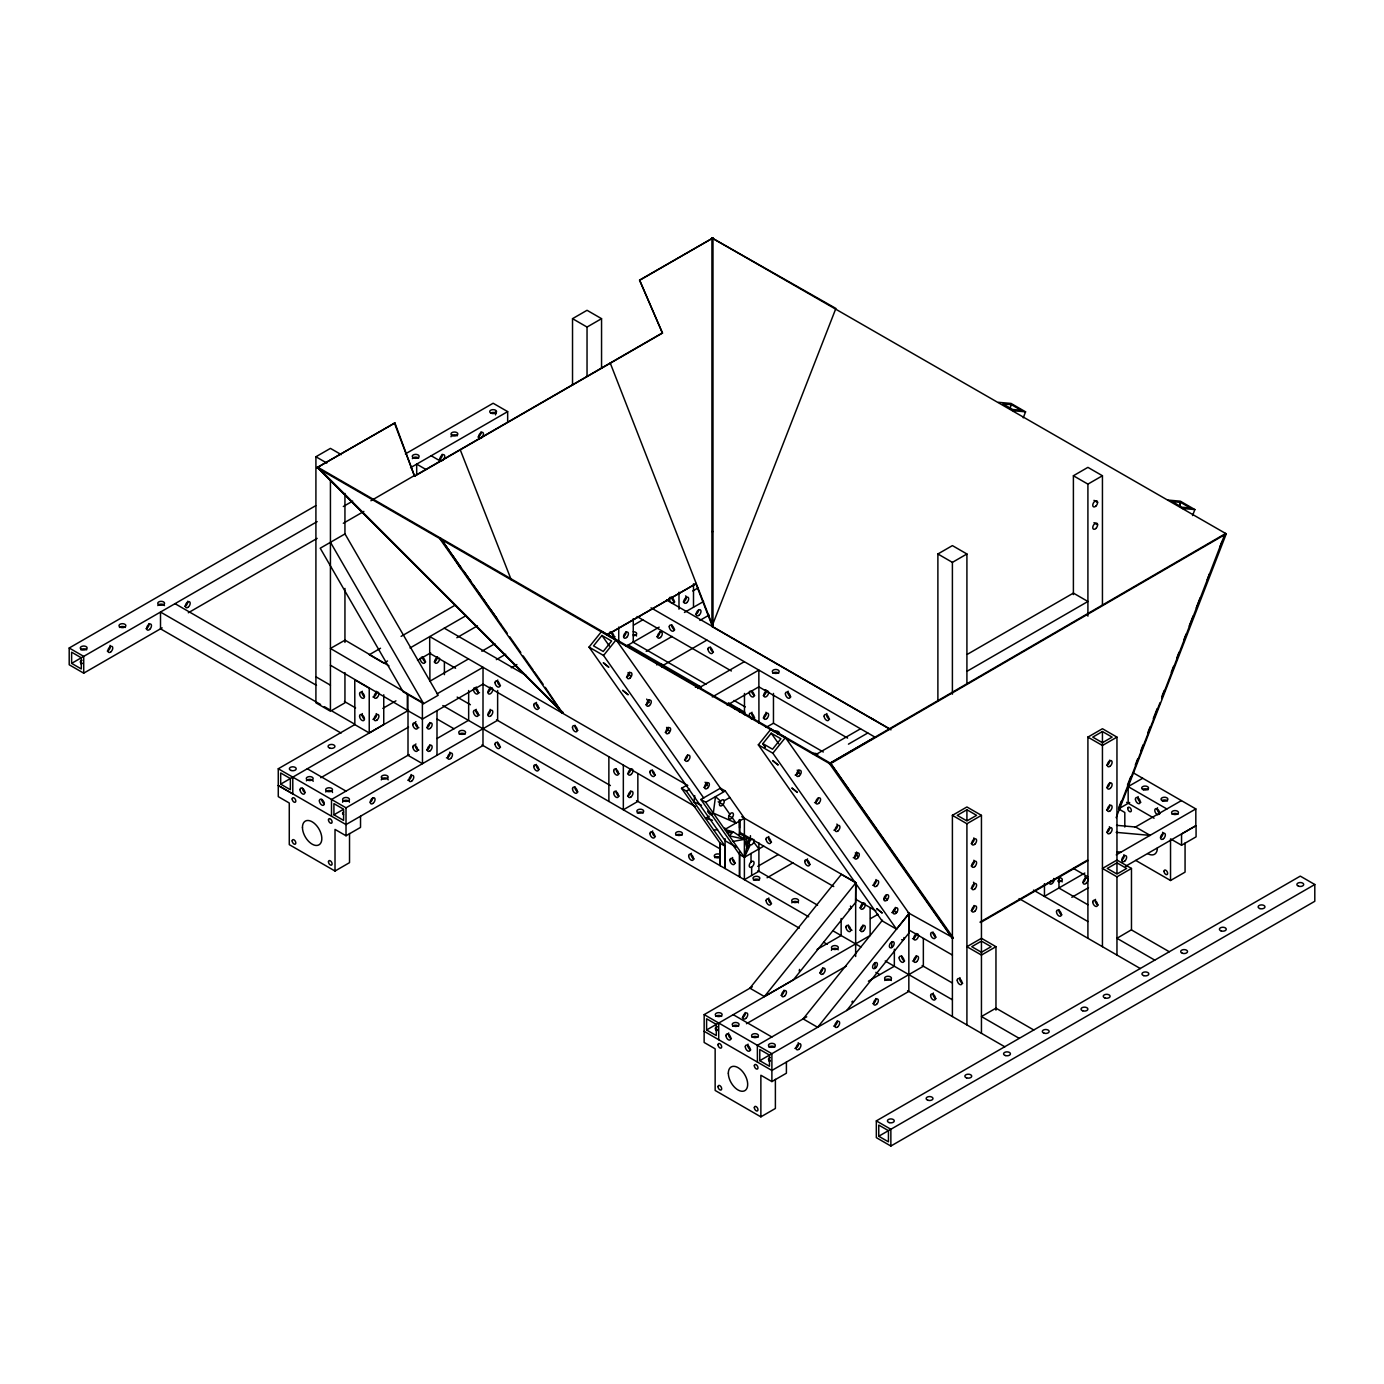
<?xml version="1.0" encoding="UTF-8"?>
<svg xmlns="http://www.w3.org/2000/svg" width="1384" height="1384" viewBox="0 0 1384 1384"><rect width="100%" height="100%" fill="white"/><g stroke="black" fill="none" stroke-linecap="round" stroke-linejoin="round"><path stroke-width="1.5" d="M739.54 827.978L739.54 819.605L739.61 834.379M746.53 848.652L749.557 844.569A3.425 1.972 -60 0 1 750.439 840.244L749.228 837.77L746.443 838.289A2.422 1.401 -60 0 1 744.73 839.275L733.226 841.437M763.743 846.143L744.384 857.319L739.592 854.568L700.875 799.468L720.441 788.188L725.285 790.973L744.384 818.203L744.384 836.368A2.422 1.401 -60 0 0 744.108 838.912L744.505 839.206M751.65 875.484L751.65 867.111M686.845 785.212L681.516 788.292L720.234 843.375L720.182 865.709L720.182 843.358M739.592 854.568L739.54 876.885L739.54 851.333M855.848 882.784L855.606 902.437L793.43 979.786L764.401 996.549L749.868 988.159L841.334 874.394L855.848 882.784L764.401 996.549M694.768 795.731L693.955 801.907L701.515 805.228M700.875 799.468L705.719 802.27L744.384 857.319L749.228 837.77M1009.818 408.661L1011.375 404.647L1021.046 410.235L1012.673 409.491L1002.985 403.903L1011.375 404.647M1023.243 417.83L1025.561 411.827L1011.047 403.436L998.469 402.312M1192.541 515.575L1194.876 509.572L1180.344 501.181L1167.767 500.057M1118.912 807.235L1121.248 801.198M1127.493 785.091L1130.624 777.029M1135.312 764.954L1137.648 758.916M1140.779 750.855L1143.115 744.817M1147.803 732.741L1150.156 726.704M1153.27 718.642L1157.18 708.591M1161.868 696.498L1164.204 690.46M1171.245 672.347L1173.58 666.309M1176.711 658.248L1179.047 652.21M1183.735 640.135L1186.088 634.097M1189.202 626.035L1193.112 615.966M1196.243 607.922L1200.136 597.853M1207.177 579.74L1209.512 573.703M1219.667 547.528L1222.02 541.49M1118.653 809.294L1160.051 702.588M1161.609 698.557L1225.134 533.428M1116.127 817.684L1226.259 533.826L711.93 237.962L711.93 626.485L890.985 729.852M744.384 857.319L750.214 845.001L751.65 844.759A3.425 1.972 -60 0 0 753.744 839.344M729.022 830.677L727.482 833.255L733.209 831.836L744.384 839.154L744.384 879.67L758.899 871.297L758.899 842.891M892.49 912.091L894.877 909.098M896.521 929.148L909.08 913.492L785.42 737.568L770.905 729.195L758.328 744.834L881.989 920.775L896.521 929.148L772.843 753.207L758.328 744.834M562.423 711.757L562.942 713.106L317.49 467.048L830.608 763.293L953.334 937.885L907.99 912.661M501.129 624.565L440.216 537.892L448.9 550.244M460.751 568.599L452.62 555.538M736.046 847.025L725.147 840.745L589.03 647.089L601.607 631.45L616.122 639.823L722.829 791.579M601.936 635.446L593.546 645.878L603.234 651.466L611.607 641.034L601.936 635.446L609.393 646.051M703.781 798.066L603.545 655.48L616.122 639.823M545.261 687.346L562.423 713.158L439.697 538.549M771.234 733.191L762.843 743.623L765.317 747.135L762.843 743.623L772.532 749.211L780.905 738.779L771.234 733.191L778.656 743.744M772.843 753.207L785.42 737.568M830.608 763.293L952.815 938.542M882.456 920.187L803.118 1018.901L817.633 1027.291L909.08 913.509L908.838 933.179L846.679 1010.528M750.578 840.088L751.65 839.171A3.425 1.972 -59.7 0 1 752.273 838.894M751.028 861.972L751.65 861.523A3.425 1.972 -59.7 0 1 753.847 864.204A3.425 1.972 -59.7 0 1 749.799 867.18A3.425 1.972 -59.7 0 1 751.028 861.99L751.028 853.495M1225.653 533.48L829.483 763.587L952.209 938.196M1226.259 533.826L830.089 763.933L316.971 467.688L394.924 422.933L414.577 476.217L394.405 422.985M744.384 818.203L724.818 829.5L733.209 831.836L729.299 835.849L744.384 839.154M330.43 480.248L330.43 711.22L315.915 702.83L315.915 456.755L330.43 448.381L341.329 454.661M572.526 385.219L572.526 318.666L587.041 310.293L601.556 318.666L601.556 368.04M639.564 280.104L662.469 333.094L639.564 280.104L712.985 237.962L712.985 626.485L711.93 626.485L835.884 308.442L711.93 237.962M640.083 280.052L712.985 237.962M316.971 467.688L394.924 422.933M572.526 318.666L587.041 327.057L601.556 318.666M162.153 627.869L83.715 673.16L69.2 664.77L69.2 648.006L315.725 505.679M405.374 453.917L493.137 403.246L507.668 411.619L507.668 422.103M71.622 663.368L81.293 668.956L81.293 657.781L71.622 652.193L71.622 663.368L82.832 656.898M69.2 648.006L83.715 656.379L317.161 521.612M343.318 506.509L352.661 501.112M410.546 467.688L507.668 411.619M370.929 500.748L414.041 475.75M414.058 476.252L661.95 333.146M414.577 476.217L662.469 333.094M188.31 612.766L317.161 538.376M343.318 523.273L363.854 511.423M380.531 648.248L369.286 654.736L383.818 663.126L387.555 660.964M401.118 636.363L455.423 605.016M410.027 647.989L466.2 615.551M417.518 660.428L430.614 652.867M456.841 637.73L477.428 625.845M332.247 710.165L344.945 702.83L344.945 672.607M349.529 833.514L349.529 862.647L335.014 871.038L289.273 844.638L289.273 803.014L278.27 796.648L278.27 768.76L354.84 724.559L354.771 679.89L369.234 688.246L369.234 732.949L354.771 724.593M382.849 708.383L395.928 700.84M429.922 681.205L468.501 658.922M481.822 651.241L494.901 643.698M369.234 732.949L383.749 724.559L383.749 694.751M280.675 784.14L290.363 789.728L290.363 778.552L280.675 772.964L280.675 784.14L291.886 777.67M408.574 710.303L292.785 777.151L292.785 793.914L278.27 785.541M437.084 693.834L483.033 667.313L482.981 745.526L346.017 824.587L278.27 785.472M496.354 659.614L505.696 654.234M423.642 703.66L438.174 695.287L344.997 533.913L320.223 548.22L403.125 691.81L423.642 703.66L330.482 542.303M320.794 777.739L408.574 727.067M422.38 719.092L483.033 684.077L695.443 806.716M511.284 667.763L516.889 664.528M606.867 634.875L696.308 583.494L607.403 634.823M409.232 754.557L331.503 799.502L331.503 816.214M436.998 738.537L468.449 720.372M633.543 625.17L642.799 619.824M692.761 590.985L698.314 587.785M333.925 814.813L343.595 820.401L343.595 809.225L333.925 803.637L333.925 814.813L343.18 809.467M278.27 768.76L346.017 807.823L497.634 720.286L497.634 690.478M625.983 646.293L659.165 627.142M684.44 612.437L703.574 601.504M646.207 651.397L672.122 636.432M699.871 620.413L709.127 615.067M335.014 871.038L335.014 829.414L346.017 835.763L360.532 827.39L360.532 816.214M662.227 665.877L706.895 640.083M697.796 688.557L744.332 661.69M937.885 700.892L937.885 553.981L952.4 545.607L966.914 553.981L966.914 683.921M1073.396 594.566L1073.396 475.75L1087.91 467.359L1102.442 475.75L1102.442 605.379M712.31 696.948L758.847 670.081L758.951 723.088M937.885 553.981L952.4 562.371L966.914 553.981M1073.396 475.75L1087.91 484.123L1102.442 475.75M727.206 705.113L758.847 686.845L847.596 738.087M766.113 727.361L773.466 723.226L773.466 693.419M681.516 788.292L686.36 791.094L689.613 789.209M705.719 802.27L725.285 790.973M967.295 654.355L1073.396 593.096L1087.91 601.486L966.914 671.344M724.178 800.782A3.425 1.955 -60.1 0 1 723.036 804.571A3.425 1.955 -59.7 0 1 719.645 805.298A3.425 1.955 -59.7 0 1 721.029 800.713A3.425 1.955 -59.7 0 1 724.178 800.782L729.852 797.495M709.196 816.162L705.459 818.325L712.449 820.279M815.868 754.574L860.537 728.78M848.444 744.159L867.803 732.984M829.224 763.622L875.051 737.17L651.034 607.836M757.792 866.349L778.258 854.534M767.099 877.75L793.153 862.699M966.914 809.761L957.244 815.349L966.914 820.937L976.602 815.349L966.914 809.761L966.914 820.47M1102.442 731.531L1092.755 737.118L1102.442 742.706L1112.113 737.118L1102.442 731.531L1102.442 744.367M981.446 815.349L966.914 806.976L952.4 815.349L966.914 823.739L981.446 815.349L981.446 939.494M1116.957 737.118L1102.442 728.728L1087.91 737.118L1102.442 745.492L1116.957 737.118L1116.957 861.246M775.386 1079.33L775.386 1108.463L760.871 1116.853L715.147 1090.454L715.147 1048.812L704.127 1042.463L704.179 1014.61L752.308 986.827M817.079 949.424L841.143 935.532L841.143 918.509M870.588 918.578L878.044 914.288M706.601 1029.973L716.289 1035.561L716.289 1024.385L706.601 1018.797L706.601 1029.973L717.708 1023.572M1127.839 786.769L1142.682 778.258M746.46 1023.727L846.403 966.032M1118.583 808.879L1129.69 802.478M806.734 1016.808L757.359 1045.318L757.429 1062.116M868.408 981.204L894.324 966.24L894.375 949.251M1135.036 827.269L1181.4 800.609M979.993 922.142L1087.426 860.121M980.599 922.505L1088.032 860.467M759.781 1060.68L769.469 1066.268L769.469 1055.092L759.781 1049.505L759.781 1060.68L770.888 1054.279M704.179 1014.61L771.891 1053.691L923.353 966.24L923.353 938.56M1044.366 896.382L1084.796 873.044M1116.248 854.88L1195.828 808.931L1195.828 825.694L1125.503 866.298M981.446 941.103L971.758 946.691L981.446 952.279L991.117 946.691L981.446 941.103L981.446 953.784M1116.957 862.855L1107.269 868.443L1116.957 874.031L1126.628 868.443L1116.957 862.855L1116.957 873.425M1071.839 897.299L1088.481 887.68M995.961 946.691L981.446 938.3L966.914 946.691L981.446 955.064L995.961 946.691L995.961 1010.13M1131.472 868.443L1116.957 860.069L1102.442 868.443L1116.957 876.833L1131.472 868.443L1131.472 929.771L1116.957 938.3L1154.775 960.133M760.871 1116.853L760.871 1075.23L771.891 1081.579L786.406 1073.206L786.406 1062.03M1181.555 845.226L1196.07 836.853L1196.07 825.677L1181.555 834.05L1181.555 845.226L1170.535 838.877L1170.535 880.501L1185.067 872.128L1185.067 842.977M876.332 1120.884L1300.285 876.124L1314.8 884.514L1314.8 901.278L890.864 1146.039L876.332 1137.648L876.332 1120.884L890.864 1129.275L1314.8 884.514M878.753 1136.247L888.441 1141.835L888.441 1130.659L878.753 1125.071L878.753 1136.247L889.964 1129.776M713.867 830.262L717.587 829.5M610.223 363.006L712.985 626.485M460.18 449.627L511.267 579.896M712.985 531.543L711.93 531.543M1013.001 410.702L1025.561 411.827M1182.299 508.447L1194.876 509.572M1116.525 825.314L1135.659 827.027L1150.19 835.4L1116.161 832.355M1116.923 851.783L1121.144 852.163M1093.966 500.351L1097.599 502.444M1093.966 522.702L1097.599 524.796M1133.565 772.999L1195.828 808.931M1166.885 808.983L1128.168 786.631L1128.168 803.343M1126.611 802.339L1154.083 818.203M1119.31 809.294L1124.811 812.477L1124.811 827.044M1135.78 860.433L1170.535 880.501M431.202 455.768L440.51 461.132M666.569 600.033L889.635 728.814M425.995 469.522L416.688 464.142L416.688 474.626M637.038 616.52L731.375 670.981M1073.396 868.443L1087.91 876.833M315.915 456.755L326.797 463.052M632.972 642.107L705.978 684.267M734.056 700.477L745.284 706.947M773.362 723.175L823.307 751.996M1058.881 888.009L1087.91 904.773M1131.472 929.927L1169.29 951.742M628.163 644.927L700.771 686.845M728.434 702.812L744.955 712.345M1033.502 890.12L1087.91 921.536M589.03 647.089L603.545 655.48M1019.108 898.579L1140.364 968.575M444.212 628.128L526.301 675.53M885.033 898.112L887.455 899.496M718.209 801.786L723.053 804.571L729.801 814.207M687.796 785.524L429.697 636.519L429.697 653.283L455.578 668.23M741.737 816.681L855.675 882.456L855.658 956.5M728.901 815.747A3.425 1.989 -60 0 0 731.029 818.722A3.425 1.989 -60 0 0 733.105 813.308A3.425 1.989 -60 0 0 728.901 815.747L732.222 817.65L736.011 823.048L713.314 813.083L715.493 796.63L720.631 801.146M894.237 911.191L896.659 912.575M739.54 832.182L833.756 886.556M855.606 899.185L875.882 910.897M908.838 929.927L952.4 955.064M739.54 819.605L739.54 833.566L746.806 837.77L746.806 847.544L744.505 839.085M720.234 843.375L725.026 846.143L725.026 868.495L725.078 838.721M457.17 697.086L470.387 704.716M496.527 719.818L610.396 785.558M636.519 800.644L720.528 849.136M757.861 870.692L817.581 905.171M922.125 965.53L951.984 982.778M1033.779 1029.99L995.961 1008.158L981.446 1016.548L1019.247 1038.381M442.811 705.563L808.671 916.796M832.926 930.809L860.934 946.967M885.206 960.98L952.4 999.784M437.206 719.092L454.004 728.797M481.995 744.955L799.329 928.162M823.601 942.175L827.338 944.338M875.864 972.364L879.601 974.509M907.593 990.684L1004.853 1046.823M422.483 718.971L407.865 710.701L407.865 693.938L422.38 702.328L422.483 763.691L408.003 755.335L408.003 710.615M315.915 676.793L330.43 685.184M175.024 603.666L316.503 685.357M344.426 701.48L355.584 707.916M320.586 704.491L160.509 612.057L160.509 628.82L341.07 733.07M324.323 706.636L354.096 723.832M307.3 768.76L346.017 791.129M733.226 1014.68L771.943 1037.031M704.127 1031.288L771.891 1070.455L908.838 991.394L908.838 913.146M870.225 717.604L875.051 720.407M388.99 665.877L345.048 640.135L330.43 648.456L407.328 693.522L407.328 710.286L330.43 665.22M317.49 467.048L562.942 712.5M317.49 467.654L562.942 713.106M712.051 814C703.089 805.99 710.234 817.01 712.449 814.484M753.744 842.147L758.899 848.946M463.692 571.384L470.941 581.678M473.345 585.103L480.594 595.397M483.016 598.822L487.843 605.69M490.265 609.116L497.513 619.409M797.201 770.127L799.658 773.656M855.312 852.803L857.786 856.333M628.025 672.589L630.516 676.119M646.674 699.11L649.165 702.639M666.569 727.396L669.043 730.942M705.096 782.219L707.57 785.749M724.818 827.995L727.292 831.524M686.36 791.094L725.026 846.143M463.778 571.402L471.217 581.989M477.411 590.812L484.85 601.383M488.569 606.676L497.237 619.029M500.956 624.322L507.271 633.284M509.641 636.657L520.799 652.539M523.204 655.947L533.203 670.167M534.224 671.638L543.116 684.284M440.198 537.874L461.27 567.959M720.441 788.188L721.393 789.589M695.789 583.546L712.466 626.519M750.439 840.244L750.439 835.677M1116.957 876.833L1116.957 955.064M1102.442 745.492L1102.442 946.691M1087.91 484.123L1087.91 616.157M1087.91 736.911L1087.91 938.3M1058.968 877.421L1058.968 888.061M1044.453 883.667L1044.453 896.451M981.446 955.064L981.446 1033.312M966.914 823.739L966.914 1024.921M952.4 562.371L952.4 694.163M952.4 815.141L952.4 1016.548M891.763 941.95L891.763 947.538M890.864 1129.275L890.864 1146.039M874.999 962.814L874.999 968.402M870.121 907.835L870.121 935.515L718.711 1023.053L718.711 1039.765M771.891 1053.691L771.891 1081.579M744.471 693.453L744.471 714.732M693.505 583.788L693.505 607.213M678.99 592.162L678.99 609.202M637.851 773.725L637.851 801.405L623.336 809.796L623.336 765.075M633.249 618.683L633.249 642.107M618.734 627.073L618.734 641.968M608.873 756.737L608.873 801.44M587.041 327.057L587.041 376.431M495.558 411.152L495.558 414.889M468.657 690.512L468.657 720.32M444.402 661.881L444.402 674.648M436.998 710.597L436.998 755.301M429.888 653.231L429.888 680.911M346.017 807.823L346.017 835.763M344.945 493.448L344.945 534.466M344.945 588.425L344.945 642.401M83.715 656.379L83.715 673.16M637.315 812.996A3.425 1.972 0 0 1 643.231 812.996M676.032 835.348A3.425 1.972 0 0 1 681.949 835.348M714.749 857.699A3.425 1.972 0 0 1 720.13 857.284A3.425 1.972 0 0 1 715.286 857.284A3.425 1.972 0 0 1 715.286 854.499A3.425 1.972 0 0 1 720.13 854.499M753.467 880.051A3.425 1.972 0 0 1 759.384 880.051M791.838 902.887A3.425 1.972 0 0 1 795.143 901.416A3.425 1.972 0 0 1 798.447 902.887M771.58 903.666A3.425 1.972 60 0 1 769.02 901.192A3.425 1.972 60 0 1 768.847 897.991M694.128 858.962A3.425 1.972 60 0 1 691.585 856.488A3.425 1.972 60 0 1 691.412 853.288M655.411 836.593A3.425 1.972 60 0 1 652.867 834.137A3.425 1.972 60 0 1 652.694 830.936M577.976 791.89A3.425 1.972 60 0 1 575.017 786.752M539.258 769.539A3.425 1.972 60 0 1 536.3 764.401M500.541 747.187A3.425 1.972 60 0 1 497.583 742.049M936.086 998.643A3.425 1.972 60 0 1 933.543 996.186A3.425 1.972 60 0 1 933.37 992.985M1109.622 782.548A3.425 1.972 -60 0 1 1106.646 787.669M1109.622 804.9A3.425 1.972 -60 0 1 1106.646 810.038M1109.38 826.715A3.425 1.972 -60 0 1 1109.189 829.916A3.425 1.972 -60 0 1 1106.646 832.389M1109.622 760.179A3.425 1.972 -60 0 1 1106.646 765.317M1098.221 905.032A3.425 1.972 60 0 1 1095.678 902.576A3.425 1.972 60 0 1 1095.505 899.375M674.735 629.807A3.425 1.972 60 0 1 671.776 624.668M713.452 652.158A3.425 1.972 60 0 1 710.494 647.02M790.887 696.861A3.425 1.972 60 0 1 788.344 694.387A3.425 1.972 60 0 1 788.171 691.187M829.604 719.213A3.425 1.972 60 0 1 827.061 716.756A3.425 1.972 60 0 1 826.888 713.556M772.774 673.247A3.425 1.972 0 0 1 778.708 673.247M973.852 860.242A3.425 1.972 -60 0 1 973.679 863.443A3.425 1.972 -60 0 1 971.135 865.917M973.471 882.248A3.425 1.972 -60 0 1 973.852 885.397A3.425 1.972 -60 0 1 971.135 888.269M974.094 905.499A3.425 1.972 -60 0 1 971.135 910.62M973.852 837.891A3.425 1.972 -60 0 1 973.679 841.091A3.425 1.972 -60 0 1 971.135 843.565M962.71 983.28A3.425 1.972 60 0 1 960.167 980.806A3.425 1.972 60 0 1 959.977 977.606M671.136 597.179A3.425 1.972 60 0 1 674.164 601.867A3.425 1.972 60 0 1 670.738 602.178A3.425 1.972 60 0 1 670.046 597.265M674.804 601.902A3.425 1.972 60 0 1 671.759 597.438M685.599 595.881A3.425 1.972 -60 0 1 685.98 599.047A3.425 1.972 -60 0 1 683.264 601.919M810.245 864.516A3.425 1.972 60 0 1 807.702 862.059A3.425 1.972 60 0 1 807.529 858.858M771.528 842.164A3.425 1.972 60 0 1 768.985 839.69A3.425 1.972 60 0 1 768.812 836.49M655.376 775.109A3.425 1.972 60 0 1 652.418 769.971M577.941 730.389A3.425 1.972 60 0 1 574.966 725.268M539.224 708.037A3.425 1.972 60 0 1 536.663 705.563A3.425 1.972 60 0 1 536.49 702.38M500.506 685.686A3.425 1.972 60 0 1 497.946 683.212A3.425 1.972 60 0 1 497.773 680.011M936.086 937.176A3.425 1.972 60 0 1 933.127 932.038M777.497 734.022A3.425 1.972 0 0 1 778.206 734.35A3.425 1.972 0 0 0 778.206 731.548A3.425 1.972 0 0 0 773.362 731.548M1061.961 914.841A3.425 1.972 60 0 1 1059.002 909.703M656.673 664.891A3.425 1.972 0 0 1 661.708 664.32A3.425 1.972 0 0 1 662.054 667.278M695.391 687.242A3.425 1.972 0 0 1 701.307 687.242M734.644 709.196A3.425 1.972 0 0 1 739.488 709.196A3.425 1.972 0 0 1 739.488 711.981M812.789 753.588A3.425 1.972 0 0 1 817.806 754.782M633.249 631.744A3.425 1.972 0 0 1 636.675 633.716A3.425 1.972 0 0 1 633.249 635.706M633.249 634.547A3.425 1.972 0 0 1 636.553 636M659.787 631.658A3.425 1.972 -60 0 1 656.829 636.778M698.591 609.963A3.425 1.972 -60 0 1 695.547 614.427M1057.999 877.716A3.425 1.972 0 0 1 1062.306 879.618A3.425 1.972 0 0 1 1057.999 881.539M1057.999 880.501A3.425 1.972 0 0 1 1062.185 881.902M1172.075 814.363A3.425 1.972 0 0 1 1177.992 814.363M1084.796 876.66A3.425 1.972 -60 0 1 1085.315 879.394A3.425 1.972 -60 0 1 1083.084 882.421M1123.894 854.655A3.425 1.972 -60 0 1 1121.801 860.069M1162.612 832.303A3.425 1.972 -60 0 1 1160.519 837.701M342.592 802.236A3.425 1.972 0 0 1 346.017 800.263A3.425 1.972 0 0 1 349.443 802.236M381.309 779.884A3.425 1.972 0 0 1 384.735 777.912A3.425 1.972 0 0 1 388.16 779.884M459.211 734.177A3.425 1.972 0 0 1 465.145 734.177M343.595 814.813A3.425 1.972 0 0 1 343.595 812.01M372.642 798.049A3.425 1.972 -60 0 1 370.22 802.236M411.031 774.486A3.425 1.972 -60 0 1 410.65 778.067A3.425 1.972 -60 0 1 407.726 780.213M449.748 752.135A3.425 1.972 -60 0 1 449.368 755.716A3.425 1.972 -60 0 1 446.444 757.844M715.736 1030.388A3.425 1.972 0 0 1 717.812 1029.471M799.45 969.388A3.425 1.972 0 0 1 799.104 970.893M715.736 1016.41A3.425 1.972 0 0 1 721.669 1016.41M831.438 950.341A3.425 1.972 0 0 1 834.414 948.386A3.425 1.972 0 0 1 838.168 949.822M717.812 1030.492A3.425 1.972 0 0 1 715.286 1028.572A3.425 1.972 0 0 1 717.812 1026.668M745.232 1012.534A3.425 1.972 -60 0 1 742.274 1017.673M783.967 990.183A3.425 1.972 -60 0 1 780.991 995.321M822.684 967.831A3.425 1.972 -60 0 1 819.709 972.969M1157.837 814.813A3.425 1.972 60 0 1 1154.792 810.349A3.425 1.972 60 0 1 1157.837 809.415A3.425 1.972 60 0 1 1159.308 814.363M1140.9 802.236A3.425 1.972 60 0 1 1138.357 799.779A3.425 1.972 60 0 1 1138.167 796.578M1160.259 813.411A3.425 1.972 60 0 1 1157.716 810.955A3.425 1.972 60 0 1 1157.526 807.754M1142.682 789.364A3.425 1.972 0 0 1 1148.08 789.78M1162.041 800.54A3.425 1.972 0 0 1 1167.439 800.955M731.427 1038.657A3.425 1.972 60 0 1 728.884 1036.184A3.425 1.972 60 0 1 728.711 1032.983M750.785 1049.833A3.425 1.972 60 0 1 748.242 1047.359A3.425 1.972 60 0 1 748.069 1044.159M732.672 1026.201A3.425 1.972 0 0 1 738.606 1026.201M752.031 1037.377A3.425 1.972 0 0 1 757.965 1037.377M610.88 637.47A3.425 1.972 60 0 1 609.168 633.059M609.79 632.177A3.425 1.972 60 0 1 613.423 634.547A3.425 1.972 60 0 1 612.714 638.249M615.136 636.848A3.425 1.972 60 0 1 612.437 635.1A3.425 1.972 60 0 1 611.59 631.658M625.966 631.675A3.425 1.972 -60 0 1 623.63 636.553M1053.812 878.459A3.425 1.972 -60 0 1 1052.342 883.407A3.425 1.972 -60 0 1 1049.297 882.473A3.425 1.972 -60 0 1 1048.138 882.819M1051.062 880.691A3.425 1.972 -60 0 1 1049.972 882.041M768.293 691.273A3.425 1.972 -60 0 1 766.632 696.394A3.425 1.972 -60 0 1 763.812 694.768A3.425 1.972 -60 0 1 767.411 690.772M751.079 690.841A3.425 1.972 60 0 1 754.124 695.287A3.425 1.972 60 0 1 751.079 696.238A3.425 1.972 60 0 1 749.609 691.291M751.702 719.04A3.425 1.972 60 0 1 751.079 718.59M750.007 717.241A3.425 1.972 60 0 1 750.007 713.296A3.425 1.972 60 0 1 753.415 715.269A3.425 1.972 60 0 1 753.415 719.213M765.525 689.872A3.425 1.972 60 0 1 764.435 689.976M754.764 695.564A3.425 1.972 60 0 1 751.702 691.1M754.764 717.915A3.425 1.972 60 0 1 752.204 715.442A3.425 1.972 60 0 1 752.031 712.241M765.94 689.907A3.425 1.972 -60 0 1 765.75 693.107A3.425 1.972 -60 0 1 763.207 695.581M765.94 712.258A3.425 1.972 -60 0 1 765.75 715.459A3.425 1.972 -60 0 1 763.207 717.933M918.44 934.84A3.425 1.972 -60 0 1 915.689 939.892A3.425 1.972 -60 0 1 914.115 936.449A3.425 1.972 -60 0 1 918.197 934.304M903.942 937.539A3.425 1.972 60 0 1 901.607 939.719M904.652 960.946A3.425 1.972 60 0 1 901.693 955.808M916.07 933.473A3.425 1.972 -60 0 1 915.205 936.899A3.425 1.972 -60 0 1 912.523 938.663M916.07 955.825A3.425 1.972 -60 0 1 915.205 959.268A3.425 1.972 -60 0 1 912.523 961.015M850.468 906.001A3.425 1.972 60 0 1 848.997 909.236M852.008 930.256A3.425 1.972 60 0 1 849.309 928.508A3.425 1.972 60 0 1 848.461 925.066M862.837 902.731A3.425 1.972 -60 0 1 859.879 907.869M862.837 925.083A3.425 1.972 -60 0 1 859.879 930.221M735.354 863.201A3.425 1.972 60 0 1 732.811 860.727A3.425 1.972 60 0 1 732.638 857.526M619.15 773.742A3.425 1.972 60 0 1 616.174 768.604M619.15 796.094A3.425 1.972 60 0 1 616.174 790.973M630.568 768.622A3.425 1.972 -60 0 1 627.592 773.76M630.568 790.991A3.425 1.972 -60 0 1 627.592 796.111M325.776 792.011A3.425 1.972 0 0 1 329.53 790.558A3.425 1.972 0 0 1 332.506 792.513M306.418 780.836A3.425 1.972 0 0 1 310.172 779.382A3.425 1.972 0 0 1 313.147 781.337M324.237 803.672A3.425 1.972 60 0 1 321.815 799.468M304.878 792.496A3.425 1.972 60 0 1 302.456 788.292M439.472 658.144A3.425 1.972 -60 0 1 437.344 662.867A3.425 1.972 -60 0 1 434.732 661.362A3.425 1.972 -60 0 1 437.759 657.158M421.445 657.106A3.425 1.972 60 0 1 424.992 660.86A3.425 1.972 60 0 1 422.639 663.023A3.425 1.972 60 0 1 420.303 658.161M425.701 661.898A3.425 1.972 60 0 1 422.726 656.76M437.119 656.777A3.425 1.972 -60 0 1 434.143 661.898M492.479 688.35A3.425 1.972 -60 0 1 490.593 693.609A3.425 1.972 -60 0 1 488.102 691.308A3.425 1.972 -60 0 1 492.081 687.986M474.176 688.004A3.425 1.972 60 0 1 478.155 691.325A3.425 1.972 60 0 1 475.681 693.626A3.425 1.972 60 0 1 473.795 688.35M479.521 692.692A3.425 1.972 60 0 1 476.598 690.547A3.425 1.972 60 0 1 476.217 686.966M479.521 715.044A3.425 1.972 60 0 1 476.598 712.916A3.425 1.972 60 0 1 476.217 709.317M490.109 686.983A3.425 1.972 -60 0 1 488.016 692.381M490.109 709.335A3.425 1.972 -60 0 1 488.016 714.732M418.868 727.69A3.425 1.972 60 0 1 415.736 725.164A3.425 1.972 60 0 1 415.944 721.618M418.868 750.059A3.425 1.972 60 0 1 415.736 747.533A3.425 1.972 60 0 1 415.944 743.969M429.715 722.517A3.425 1.972 -60 0 1 426.739 727.655M429.715 744.869A3.425 1.972 -60 0 1 426.739 750.007M364.425 696.636A3.425 1.972 60 0 1 362.331 691.239M364.425 718.988A3.425 1.972 60 0 1 362.331 713.59M376.223 691.256A3.425 1.972 -60 0 1 375.842 694.837A3.425 1.972 -60 0 1 372.919 696.982M376.223 713.608A3.425 1.972 -60 0 1 375.842 717.206A3.425 1.972 -60 0 1 372.919 719.334M769.469 1060.68A3.425 1.972 0 0 1 770.179 1060.369A3.425 1.972 0 0 0 768.916 1061.026M852.63 1001.116A3.425 1.972 0 0 1 851.748 1001.999M768.916 1047.117A3.425 1.972 0 0 1 774.85 1047.117M884.739 980.529A3.425 1.972 0 0 1 888.044 979.076A3.425 1.972 0 0 1 891.348 980.529M770.179 1060.992A3.425 1.972 0 0 1 770.179 1057.566M798.187 1042.706A3.425 1.972 -60 0 1 797.807 1046.304A3.425 1.972 -60 0 1 794.883 1048.432M837.147 1020.89A3.425 1.972 -60 0 1 836.282 1024.333A3.425 1.972 -60 0 1 833.601 1026.08M875.864 998.539A3.425 1.972 -60 0 1 872.906 1003.659M1157.353 848.029A13.684 7.906 60 0 1 1147.682 853.617M629.426 672.157A3.425 1.972 -60 0 1 626.468 677.295M648.785 699.698A3.425 1.972 -60 0 1 645.826 704.837M668.143 727.24A3.425 1.972 -60 0 1 665.185 732.378M687.502 754.782A3.425 1.972 -60 0 1 684.544 759.92M706.861 782.323A3.425 1.972 -60 0 1 703.902 787.461M80.756 663.784A3.425 1.972 0 0 1 82.002 663.057M442.326 460.526A3.425 1.972 -60 0 1 440.129 457.81A3.425 1.972 -60 0 1 444.178 454.869A3.425 1.972 -60 0 1 442.949 460.076M490.732 413.02A3.425 1.972 0 0 1 496.112 413.435M451.011 436.773A3.425 1.972 0 0 1 453.537 434.87A3.425 1.972 0 0 1 457.395 435.787M412.397 458.623A3.425 1.972 0 0 1 415.252 457.17A3.425 1.972 0 0 1 418.677 458.139M157.845 605.587A3.425 1.972 0 0 1 161.15 604.116A3.425 1.972 0 0 1 164.471 605.587M119.474 627.454A3.425 1.972 0 0 1 125.408 627.454M80.756 649.805A3.425 1.972 0 0 1 86.69 649.805M82.002 663.68A3.425 1.972 0 0 1 82.002 660.272M480.957 431.912A3.425 1.972 -60 0 1 477.999 437.033M442.24 454.263A3.425 1.972 -60 0 1 439.282 459.401M110.011 645.394A3.425 1.972 -60 0 1 109.838 648.594A3.425 1.972 -60 0 1 107.295 651.068M148.97 623.578A3.425 1.972 -60 0 1 146.012 628.717M187.688 601.227A3.425 1.972 -60 0 1 184.729 606.365M895.361 907.385A3.425 1.972 -60 0 1 894.496 910.828A3.425 1.972 -60 0 1 891.815 912.575M886.244 894.981A3.425 1.972 -60 0 1 883.822 899.185M798.724 769.902A3.425 1.972 -60 0 1 797.859 773.345A3.425 1.972 -60 0 1 795.177 775.092M818.169 798.118A3.425 1.972 -60 0 1 814.536 802.634M836.818 824.103A3.425 1.972 -60 0 1 837.026 827.649A3.425 1.972 -60 0 1 833.895 830.175M856.558 851.99A3.425 1.972 -60 0 1 856.177 855.589A3.425 1.972 -60 0 1 853.253 857.717M875.916 879.532A3.425 1.972 -60 0 1 875.536 883.13A3.425 1.972 -60 0 1 872.612 885.258M739.264 836.109A2.422 1.401 -60 0 1 739.54 833.566M1180.673 502.392L1179.272 506.406L1180.673 502.392L1190.344 507.98L1181.971 507.236L1172.283 501.648L1180.673 502.392M603.407 662.849L608.666 667.123L603.407 662.849M622.765 690.391L628.025 694.664L622.765 690.391M772.704 760.594L777.964 764.868L772.704 760.594M792.063 788.136L797.322 792.409L792.063 788.136M876.764 908.631L882.023 912.904L876.764 908.631M638.56 812.892A3.425 1.972 0 0 0 643.698 811.18A3.425 1.972 0 0 0 638.56 809.467A3.425 1.972 0 0 0 638.56 812.892M677.278 835.244A3.425 1.972 0 0 0 682.416 833.549A3.425 1.972 0 0 0 677.278 831.836A3.425 1.972 0 0 0 677.278 835.244M754.712 879.964A3.425 1.972 0 0 0 759.851 878.252A3.425 1.972 0 0 0 754.712 876.539A3.425 1.972 0 0 0 754.712 879.964M793.43 902.316A3.425 1.972 0 0 0 798.568 900.603A3.425 1.972 0 0 0 793.43 898.891A3.425 1.972 0 0 0 793.43 902.316M495.074 744.125A3.425 1.972 60 0 0 498.707 748.64A3.425 1.972 60 0 0 498.707 743.796A3.425 1.972 60 0 0 495.074 744.125M533.792 766.476A3.425 1.972 60 0 0 537.424 770.992A3.425 1.972 60 0 0 537.424 766.148A3.425 1.972 60 0 0 533.792 766.476M572.509 788.828A3.425 1.972 60 0 0 576.142 793.343A3.425 1.972 60 0 0 576.142 788.517A3.425 1.972 60 0 0 572.509 788.828M649.944 833.549A3.425 1.972 60 0 0 653.577 838.064A3.425 1.972 60 0 0 653.577 833.22A3.425 1.972 60 0 0 649.944 833.549M688.661 855.9A3.425 1.972 60 0 0 692.294 860.416A3.425 1.972 60 0 0 692.294 855.572A3.425 1.972 60 0 0 688.661 855.9M766.113 900.603A3.425 1.972 60 0 0 769.729 905.119A3.425 1.972 60 0 0 769.729 900.275A3.425 1.972 60 0 0 766.113 900.603M930.619 995.58A3.425 1.972 60 0 0 934.252 1000.096A3.425 1.972 60 0 0 934.252 995.269A3.425 1.972 60 0 0 930.619 995.58M1092.755 901.97A3.425 1.972 60 0 0 1096.388 906.485A3.425 1.972 60 0 0 1096.388 901.659A3.425 1.972 60 0 0 1092.755 901.97M1110.331 788.344A3.425 1.972 -60 0 0 1111.404 783.05A3.425 1.972 -60 0 0 1107.356 786.631A3.425 1.972 -60 0 0 1110.331 788.344M1110.331 810.695A3.425 1.972 -60 0 0 1111.404 805.402A3.425 1.972 -60 0 0 1107.356 809A3.425 1.972 -60 0 0 1110.331 810.695M1110.331 833.064A3.425 1.972 -60 0 0 1111.404 827.753A3.425 1.972 -60 0 0 1107.356 831.351A3.425 1.972 -60 0 0 1110.331 833.064M1110.331 765.992A3.425 1.972 -60 0 0 1111.404 760.698A3.425 1.972 -60 0 0 1107.356 764.279A3.425 1.972 -60 0 0 1110.331 765.992M774.037 673.16A3.425 1.972 0 0 0 779.175 671.448A3.425 1.972 0 0 0 774.037 669.735A3.425 1.972 0 0 0 774.037 673.16M669.268 626.744A3.425 1.972 60 0 0 672.901 631.26A3.425 1.972 60 0 0 672.901 626.416A3.425 1.972 60 0 0 669.268 626.744M707.985 649.096A3.425 1.972 60 0 0 711.618 653.611A3.425 1.972 60 0 0 711.618 648.767A3.425 1.972 60 0 0 707.985 649.096M785.42 693.799A3.425 1.972 60 0 0 789.053 698.314A3.425 1.972 60 0 0 789.053 693.471A3.425 1.972 60 0 0 785.42 693.799M824.137 716.151A3.425 1.972 60 0 0 827.77 720.666A3.425 1.972 60 0 0 827.77 715.839A3.425 1.972 60 0 0 824.137 716.151M957.244 980.218A3.425 1.972 60 0 0 960.877 984.733A3.425 1.972 60 0 0 960.877 979.889A3.425 1.972 60 0 0 957.244 980.218M974.803 866.592A3.425 1.972 -60 0 0 975.893 861.281A3.425 1.972 -60 0 0 971.845 864.879A3.425 1.972 -60 0 0 974.803 866.592M974.803 888.943A3.425 1.972 -60 0 0 975.893 883.649A3.425 1.972 -60 0 0 971.845 887.231A3.425 1.972 -60 0 0 974.803 888.943M974.803 911.295A3.425 1.972 -60 0 0 975.893 906.001A3.425 1.972 -60 0 0 971.845 909.582A3.425 1.972 -60 0 0 974.803 911.295M974.803 844.24A3.425 1.972 -60 0 0 975.893 838.929A3.425 1.972 -60 0 0 971.845 842.527A3.425 1.972 -60 0 0 974.803 844.24M686.879 602.559A3.425 1.972 -60 0 0 687.952 597.248A3.425 1.972 -60 0 0 683.904 600.846A3.425 1.972 -60 0 0 686.879 602.559M930.619 934.114A3.425 1.972 60 0 0 934.252 938.629A3.425 1.972 60 0 0 934.252 933.785A3.425 1.972 60 0 0 930.619 934.114M495.039 682.623A3.425 1.972 60 0 0 498.655 687.139A3.425 1.972 60 0 0 498.655 682.295A3.425 1.972 60 0 0 495.039 682.623M533.757 704.975A3.425 1.972 60 0 0 537.373 709.49A3.425 1.972 60 0 0 537.373 704.646A3.425 1.972 60 0 0 533.757 704.975M572.474 727.327A3.425 1.972 60 0 0 576.107 731.842A3.425 1.972 60 0 0 576.107 727.015A3.425 1.972 60 0 0 572.474 727.327M649.909 772.047A3.425 1.972 60 0 0 653.542 776.562A3.425 1.972 60 0 0 653.542 771.718A3.425 1.972 60 0 0 649.909 772.047M766.061 839.102A3.425 1.972 60 0 0 769.694 843.617A3.425 1.972 60 0 0 769.694 838.773A3.425 1.972 60 0 0 766.061 839.102M804.779 861.453A3.425 1.972 60 0 0 808.412 865.969A3.425 1.972 60 0 0 808.412 861.142A3.425 1.972 60 0 0 804.779 861.453M1056.494 911.779A3.425 1.972 60 0 0 1060.127 916.294A3.425 1.972 60 0 0 1060.127 911.451A3.425 1.972 60 0 0 1056.494 911.779M660.497 637.453A3.425 1.972 -60 0 0 661.587 632.159A3.425 1.972 -60 0 0 657.538 635.74A3.425 1.972 -60 0 0 660.497 637.453M699.214 615.101A3.425 1.972 -60 0 0 700.304 609.808A3.425 1.972 -60 0 0 696.256 613.389A3.425 1.972 -60 0 0 699.214 615.101M1173.321 814.276A3.425 1.972 0 0 0 1178.459 812.564A3.425 1.972 0 0 0 1173.321 810.851A3.425 1.972 0 0 0 1173.321 814.276M1086.129 883.355A3.425 1.972 -60 0 0 1087.201 878.062A3.425 1.972 -60 0 0 1083.153 881.643A3.425 1.972 -60 0 0 1086.129 883.355M1124.846 861.004A3.425 1.972 -60 0 0 1125.919 855.71A3.425 1.972 -60 0 0 1121.87 859.291A3.425 1.972 -60 0 0 1124.846 861.004M1163.563 838.652A3.425 1.972 -60 0 0 1164.653 833.341A3.425 1.972 -60 0 0 1160.605 836.939A3.425 1.972 -60 0 0 1163.563 838.652M344.305 801.146A3.425 1.972 0 0 0 349.443 799.45A3.425 1.972 0 0 0 344.305 797.738A3.425 1.972 0 0 0 344.305 801.146M383.022 778.794A3.425 1.972 0 0 0 388.16 777.081A3.425 1.972 0 0 0 383.022 775.369A3.425 1.972 0 0 0 383.022 778.794M460.474 734.091A3.425 1.972 0 0 0 465.595 732.378A3.425 1.972 0 0 0 460.474 730.666A3.425 1.972 0 0 0 460.474 734.091M373.265 803.17A3.425 1.972 -60 0 0 374.355 797.876A3.425 1.972 -60 0 0 370.307 801.474A3.425 1.972 -60 0 0 373.265 803.17M411.982 780.818A3.425 1.972 -60 0 0 413.072 775.524A3.425 1.972 -60 0 0 409.024 779.106A3.425 1.972 -60 0 0 411.982 780.818M450.7 758.467A3.425 1.972 -60 0 0 451.789 753.173A3.425 1.972 -60 0 0 447.741 756.754A3.425 1.972 -60 0 0 450.7 758.467M716.998 1016.323A3.425 1.972 0 0 0 722.119 1014.61A3.425 1.972 0 0 0 716.998 1012.898A3.425 1.972 0 0 0 716.998 1016.323M833.151 949.251A3.425 1.972 0 0 0 838.289 947.538A3.425 1.972 0 0 0 833.151 945.843A3.425 1.972 0 0 0 833.151 949.251M745.941 1018.347A3.425 1.972 -60 0 0 747.031 1013.036A3.425 1.972 -60 0 0 742.983 1016.635A3.425 1.972 -60 0 0 745.941 1018.347M784.676 995.996A3.425 1.972 -60 0 0 785.749 990.684A3.425 1.972 -60 0 0 781.701 994.283A3.425 1.972 -60 0 0 784.676 995.996M823.394 973.627A3.425 1.972 -60 0 0 824.466 968.333A3.425 1.972 -60 0 0 820.418 971.931A3.425 1.972 -60 0 0 823.394 973.627M1162.75 800.921A3.425 1.972 0 0 0 1167.888 799.208A3.425 1.972 0 0 0 1162.75 797.495A3.425 1.972 0 0 0 1162.75 800.921M1143.392 789.745A3.425 1.972 0 0 0 1148.53 788.032A3.425 1.972 0 0 0 1143.392 786.32A3.425 1.972 0 0 0 1143.392 789.745M1135.434 799.173A3.425 1.972 60 0 0 1139.067 803.689A3.425 1.972 60 0 0 1139.067 798.862A3.425 1.972 60 0 0 1135.434 799.173M753.294 1037.343A3.425 1.972 0 0 0 758.432 1035.63A3.425 1.972 0 0 0 753.294 1033.917A3.425 1.972 0 0 0 753.294 1037.343M733.935 1026.167A3.425 1.972 0 0 0 739.073 1024.454A3.425 1.972 0 0 0 733.935 1022.741A3.425 1.972 0 0 0 733.935 1026.167M725.96 1035.595A3.425 1.972 60 0 0 729.593 1040.111A3.425 1.972 60 0 0 729.593 1035.267A3.425 1.972 60 0 0 725.96 1035.595M745.319 1046.771A3.425 1.972 60 0 0 748.952 1051.286A3.425 1.972 60 0 0 748.952 1046.442A3.425 1.972 60 0 0 745.319 1046.771M626.623 637.453A3.425 1.972 -60 0 0 627.696 632.159A3.425 1.972 -60 0 0 623.648 635.74A3.425 1.972 -60 0 0 626.623 637.453M766.822 718.573A3.425 1.972 -60 0 0 767.912 713.279A3.425 1.972 -60 0 0 763.864 716.86A3.425 1.972 -60 0 0 766.822 718.573M916.727 961.603A3.425 1.972 -60 0 0 917.817 956.292A3.425 1.972 -60 0 0 913.769 959.89A3.425 1.972 -60 0 0 916.727 961.603M899.185 957.884A3.425 1.972 60 0 0 902.818 962.399A3.425 1.972 60 0 0 902.818 957.555A3.425 1.972 60 0 0 899.185 957.884M863.495 930.861A3.425 1.972 -60 0 0 864.567 925.55A3.425 1.972 -60 0 0 860.519 929.148A3.425 1.972 -60 0 0 863.495 930.861M863.495 908.51A3.425 1.972 -60 0 0 864.567 903.198A3.425 1.972 -60 0 0 860.519 906.797A3.425 1.972 -60 0 0 863.495 908.51M845.953 927.142A3.425 1.972 60 0 0 849.586 931.657A3.425 1.972 60 0 0 849.586 926.813A3.425 1.972 60 0 0 845.953 927.142M729.887 860.139A3.425 1.972 60 0 0 733.52 864.654A3.425 1.972 60 0 0 733.52 859.81A3.425 1.972 60 0 0 729.887 860.139M631.225 796.751A3.425 1.972 -60 0 0 632.298 791.458A3.425 1.972 -60 0 0 628.249 795.039A3.425 1.972 -60 0 0 631.225 796.751M631.225 774.4A3.425 1.972 -60 0 0 632.298 769.106A3.425 1.972 -60 0 0 628.249 772.687A3.425 1.972 -60 0 0 631.225 774.4M613.683 770.68A3.425 1.972 60 0 0 617.316 775.196A3.425 1.972 60 0 0 617.316 770.369A3.425 1.972 60 0 0 613.683 770.68M613.683 793.032A3.425 1.972 60 0 0 617.316 797.547A3.425 1.972 60 0 0 617.316 792.721A3.425 1.972 60 0 0 613.683 793.032M319.393 800.869A3.425 1.972 60 0 0 323.026 805.384A3.425 1.972 60 0 0 323.026 800.54A3.425 1.972 60 0 0 319.393 800.869M300.034 789.693A3.425 1.972 60 0 0 303.667 794.208A3.425 1.972 60 0 0 303.667 789.364A3.425 1.972 60 0 0 300.034 789.693M308.009 780.265A3.425 1.972 0 0 0 313.147 778.552A3.425 1.972 0 0 0 308.009 776.839A3.425 1.972 0 0 0 308.009 780.265M327.368 791.44A3.425 1.972 0 0 0 332.506 789.728A3.425 1.972 0 0 0 327.368 788.015A3.425 1.972 0 0 0 327.368 791.44M491.009 715.649A3.425 1.972 -60 0 0 492.081 710.338A3.425 1.972 -60 0 0 488.033 713.936A3.425 1.972 -60 0 0 491.009 715.649M473.466 711.93A3.425 1.972 60 0 0 477.099 716.445A3.425 1.972 60 0 0 477.099 711.601A3.425 1.972 60 0 0 473.466 711.93M430.355 750.647A3.425 1.972 -60 0 0 431.445 745.353A3.425 1.972 -60 0 0 427.397 748.934A3.425 1.972 -60 0 0 430.355 750.647M430.355 728.295A3.425 1.972 -60 0 0 431.445 723.002A3.425 1.972 -60 0 0 427.397 726.583A3.425 1.972 -60 0 0 430.355 728.295M412.83 724.576A3.425 1.972 60 0 0 416.446 729.091A3.425 1.972 60 0 0 416.446 724.247A3.425 1.972 60 0 0 412.83 724.576M412.83 746.928A3.425 1.972 60 0 0 416.446 751.443A3.425 1.972 60 0 0 416.446 746.616A3.425 1.972 60 0 0 412.83 746.928M875.622 967.935A3.425 1.972 -60 0 0 876.712 962.641A3.425 1.972 -60 0 0 872.664 966.222A3.425 1.972 -60 0 0 875.622 967.935M892.386 947.089A3.425 1.972 -60 0 0 893.476 941.777A3.425 1.972 -60 0 0 889.428 945.376A3.425 1.972 -60 0 0 892.386 947.089M377.123 719.922A3.425 1.972 -60 0 0 378.213 714.611A3.425 1.972 -60 0 0 374.164 718.209A3.425 1.972 -60 0 0 377.123 719.922M377.123 697.553A3.425 1.972 -60 0 0 378.213 692.26A3.425 1.972 -60 0 0 374.164 695.858A3.425 1.972 -60 0 0 377.123 697.553M359.58 693.834A3.425 1.972 60 0 0 363.213 698.366A3.425 1.972 60 0 0 363.213 693.522A3.425 1.972 60 0 0 359.58 693.834M359.58 716.203A3.425 1.972 60 0 0 363.213 720.718A3.425 1.972 60 0 0 363.213 715.874A3.425 1.972 60 0 0 359.58 716.203M291.072 770.473A3.425 1.972 0 0 0 296.211 768.76A3.425 1.972 0 0 0 291.072 767.065A3.425 1.972 0 0 0 291.072 770.473M329.79 748.121A3.425 1.972 0 0 0 334.928 746.409A3.425 1.972 0 0 0 329.79 744.696A3.425 1.972 0 0 0 329.79 748.121M770.179 1047.031A3.425 1.972 0 0 0 775.317 1045.318A3.425 1.972 0 0 0 770.179 1043.605A3.425 1.972 0 0 0 770.179 1047.031M886.331 979.959A3.425 1.972 0 0 0 891.469 978.246A3.425 1.972 0 0 0 886.331 976.533A3.425 1.972 0 0 0 886.331 979.959M799.139 1049.055A3.425 1.972 -60 0 0 800.212 1043.744A3.425 1.972 -60 0 0 796.163 1047.342A3.425 1.972 -60 0 0 799.139 1049.055M837.856 1026.703A3.425 1.972 -60 0 0 838.929 1021.392A3.425 1.972 -60 0 0 834.881 1024.99A3.425 1.972 -60 0 0 837.856 1026.703M876.574 1004.334A3.425 1.972 -60 0 0 877.664 999.04A3.425 1.972 -60 0 0 873.615 1002.621A3.425 1.972 -60 0 0 876.574 1004.334M728.33 1073.206A13.684 7.906 60 0 0 742.845 1091.267A13.684 7.906 60 0 0 742.845 1071.908A13.684 7.906 60 0 0 728.33 1073.206M718.037 1086.682A2.56 1.488 60 0 0 720.77 1090.073A2.56 1.488 60 0 0 720.77 1086.44A2.56 1.488 60 0 0 718.037 1086.682M718.037 1044.764A2.56 1.488 60 0 0 720.77 1048.155A2.56 1.488 60 0 0 720.77 1044.522A2.56 1.488 60 0 0 718.037 1044.764M754.349 1065.715A2.56 1.488 60 0 0 757.065 1069.105A2.56 1.488 60 0 0 757.065 1065.472A2.56 1.488 60 0 0 754.349 1065.715M754.349 1107.632A2.56 1.488 60 0 0 757.065 1111.023A2.56 1.488 60 0 0 757.065 1107.39A2.56 1.488 60 0 0 754.349 1107.632M1127.718 808.412A2.56 1.488 60 0 0 1130.434 811.803A2.56 1.488 60 0 0 1130.434 808.169A2.56 1.488 60 0 0 1127.718 808.412M1164.013 871.28A2.56 1.488 60 0 0 1166.729 874.671A2.56 1.488 60 0 0 1166.729 871.038A2.56 1.488 60 0 0 1164.013 871.28M1095.799 528.532A3.425 1.972 -60 0 0 1096.889 523.238A3.425 1.972 -60 0 0 1092.841 526.82A3.425 1.972 -60 0 0 1095.799 528.532M1095.799 506.181A3.425 1.972 -60 0 0 1096.889 500.887A3.425 1.972 -60 0 0 1092.841 504.468A3.425 1.972 -60 0 0 1095.799 506.181M630.135 677.97A3.425 1.972 -60 0 0 631.225 672.659A3.425 1.972 -60 0 0 627.16 676.257A3.425 1.972 -60 0 0 630.135 677.97M649.494 705.511A3.425 1.972 -60 0 0 650.584 700.217A3.425 1.972 -60 0 0 646.536 703.799A3.425 1.972 -60 0 0 649.494 705.511M668.853 733.053A3.425 1.972 -60 0 0 669.942 727.759A3.425 1.972 -60 0 0 665.894 731.34A3.425 1.972 -60 0 0 668.853 733.053M688.211 760.594A3.425 1.972 -60 0 0 689.301 755.301A3.425 1.972 -60 0 0 685.253 758.882A3.425 1.972 -60 0 0 688.211 760.594M707.57 788.136A3.425 1.972 -60 0 0 708.66 782.842A3.425 1.972 -60 0 0 704.612 786.423A3.425 1.972 -60 0 0 707.57 788.136M82.002 649.719A3.425 1.972 0 0 0 87.14 648.006A3.425 1.972 0 0 0 82.002 646.293A3.425 1.972 0 0 0 82.002 649.719M491.441 413.332A3.425 1.972 0 0 0 496.562 411.619A3.425 1.972 0 0 0 491.441 409.906A3.425 1.972 0 0 0 491.441 413.332M452.706 435.683A3.425 1.972 0 0 0 457.844 433.988A3.425 1.972 0 0 0 452.706 432.275A3.425 1.972 0 0 0 452.706 435.683M413.989 458.052A3.425 1.972 0 0 0 419.127 456.339A3.425 1.972 0 0 0 413.989 454.627A3.425 1.972 0 0 0 413.989 458.052M120.719 627.367A3.425 1.972 0 0 0 125.858 625.654A3.425 1.972 0 0 0 120.719 623.942A3.425 1.972 0 0 0 120.719 627.367M159.454 604.998A3.425 1.972 0 0 0 164.575 603.303A3.425 1.972 0 0 0 159.454 601.59A3.425 1.972 0 0 0 159.454 604.998M481.667 437.707A3.425 1.972 -60 0 0 482.757 432.413A3.425 1.972 -60 0 0 478.708 435.995A3.425 1.972 -60 0 0 481.667 437.707M188.397 607.022A3.425 1.972 -60 0 0 189.487 601.729A3.425 1.972 -60 0 0 185.439 605.327A3.425 1.972 -60 0 0 188.397 607.022M149.68 629.391A3.425 1.972 -60 0 0 150.77 624.08A3.425 1.972 -60 0 0 146.721 627.679A3.425 1.972 -60 0 0 149.68 629.391M110.962 651.743A3.425 1.972 -60 0 0 112.052 646.432A3.425 1.972 -60 0 0 108.004 650.03A3.425 1.972 -60 0 0 110.962 651.743M302.456 827.39A13.684 7.906 60 0 0 316.988 845.451A13.684 7.906 60 0 0 316.988 826.092A13.684 7.906 60 0 0 302.456 827.39M292.18 840.866A2.56 1.488 60 0 0 294.896 844.257A2.56 1.488 60 0 0 294.896 840.624A2.56 1.488 60 0 0 292.18 840.866M292.18 798.949A2.56 1.488 60 0 0 294.896 802.339A2.56 1.488 60 0 0 294.896 798.706A2.56 1.488 60 0 0 292.18 798.949M328.475 819.899A2.56 1.488 60 0 0 331.191 823.29A2.56 1.488 60 0 0 331.191 819.657A2.56 1.488 60 0 0 328.475 819.899M328.475 861.817A2.56 1.488 60 0 0 331.191 865.208A2.56 1.488 60 0 0 331.191 861.575A2.56 1.488 60 0 0 328.475 861.817M886.885 900.119A3.425 1.972 -60 0 0 887.957 894.825A3.425 1.972 -60 0 0 883.909 898.406A3.425 1.972 -60 0 0 886.885 900.119M896.071 913.198A3.425 1.972 -60 0 0 897.161 907.904A3.425 1.972 -60 0 0 893.112 911.485A3.425 1.972 -60 0 0 896.071 913.198M799.433 775.715A3.425 1.972 -60 0 0 800.523 770.404A3.425 1.972 -60 0 0 796.475 774.002A3.425 1.972 -60 0 0 799.433 775.715M818.792 803.256A3.425 1.972 -60 0 0 819.882 797.945A3.425 1.972 -60 0 0 815.833 801.544A3.425 1.972 -60 0 0 818.792 803.256M838.15 830.798A3.425 1.972 -60 0 0 839.24 825.504A3.425 1.972 -60 0 0 835.192 829.085A3.425 1.972 -60 0 0 838.15 830.798M857.509 858.339A3.425 1.972 -60 0 0 858.599 853.046A3.425 1.972 -60 0 0 854.551 856.627A3.425 1.972 -60 0 0 857.509 858.339M876.868 885.881A3.425 1.972 -60 0 0 877.958 880.587A3.425 1.972 -60 0 0 873.909 884.168A3.425 1.972 -60 0 0 876.868 885.881M889.151 1122.597A3.425 1.972 0 0 0 894.272 1120.884A3.425 1.972 0 0 0 889.151 1119.172A3.425 1.972 0 0 0 889.151 1122.597M1298.573 886.21A3.425 1.972 0 0 0 1303.711 884.514A3.425 1.972 0 0 0 1298.573 882.802A3.425 1.972 0 0 0 1298.573 886.21M1259.855 908.579A3.425 1.972 0 0 0 1264.976 906.866A3.425 1.972 0 0 0 1259.855 905.153A3.425 1.972 0 0 0 1259.855 908.579M1221.138 930.93A3.425 1.972 0 0 0 1226.259 929.218A3.425 1.972 0 0 0 1221.138 927.505A3.425 1.972 0 0 0 1221.138 930.93M1182.42 953.282A3.425 1.972 0 0 0 1187.541 951.569A3.425 1.972 0 0 0 1182.42 949.856A3.425 1.972 0 0 0 1182.42 953.282M1143.686 975.634A3.425 1.972 0 0 0 1148.824 973.921A3.425 1.972 0 0 0 1143.686 972.208A3.425 1.972 0 0 0 1143.686 975.634M927.868 1100.245A3.425 1.972 0 0 0 932.989 1098.533A3.425 1.972 0 0 0 927.868 1096.82A3.425 1.972 0 0 0 927.868 1100.245M966.586 1077.894A3.425 1.972 0 0 0 971.724 1076.181A3.425 1.972 0 0 0 966.586 1074.468A3.425 1.972 0 0 0 966.586 1077.894M1005.303 1055.542A3.425 1.972 0 0 0 1010.441 1053.83A3.425 1.972 0 0 0 1005.303 1052.117A3.425 1.972 0 0 0 1005.303 1055.542M1044.02 1033.173A3.425 1.972 0 0 0 1049.159 1031.461A3.425 1.972 0 0 0 1044.02 1029.765A3.425 1.972 0 0 0 1044.02 1033.173M1104.968 997.985A3.425 1.972 0 0 0 1110.106 996.272A3.425 1.972 0 0 0 1104.968 994.56A3.425 1.972 0 0 0 1104.968 997.985M1082.738 1010.822A3.425 1.972 0 0 0 1087.876 1009.109A3.425 1.972 0 0 0 1082.738 1007.396A3.425 1.972 0 0 0 1082.738 1010.822"/></g></svg>
